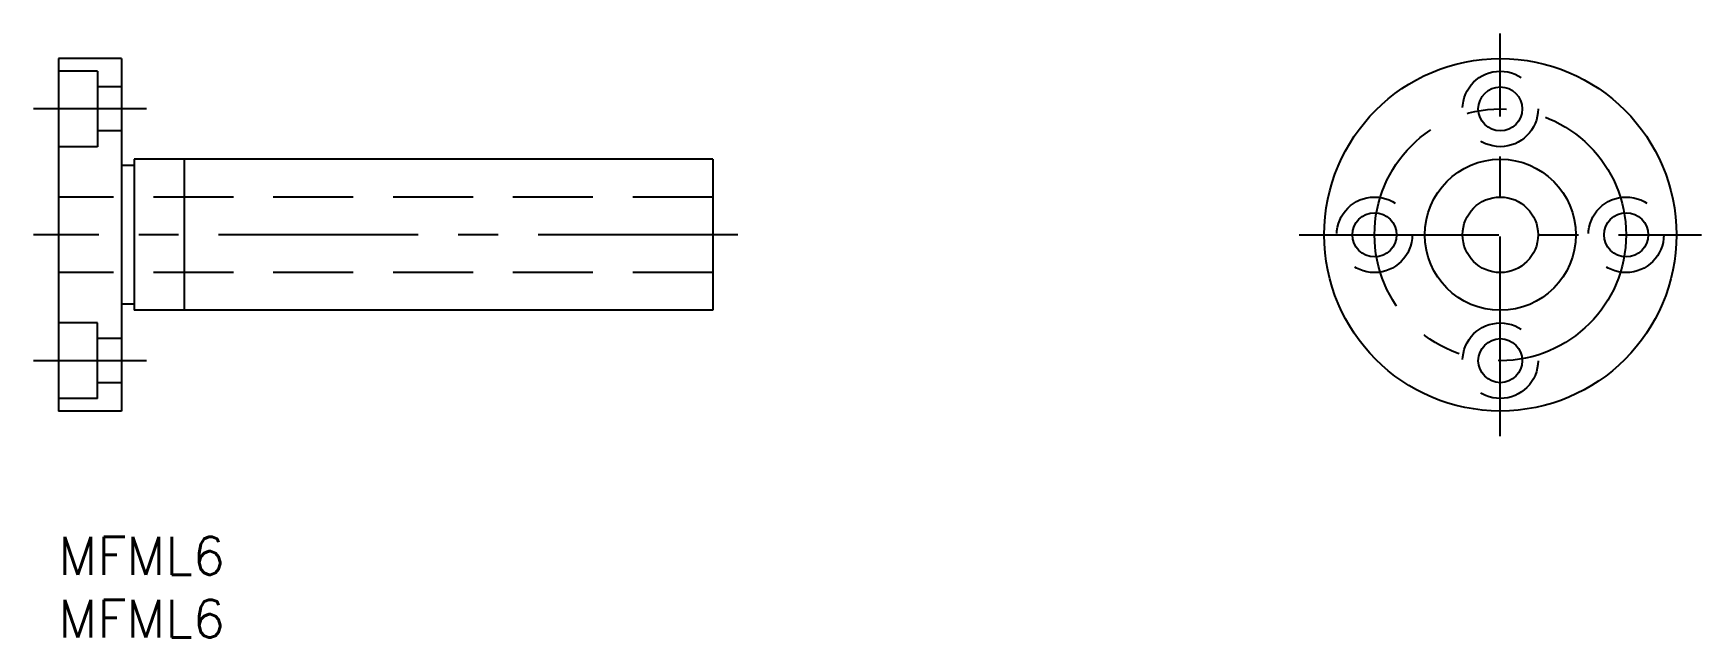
# Model space of a CAD drawing. Extents: x -2 to 131, y -8 to 40.
import ezdxf

# ---------------------------------------------------------------- set-up
doc = ezdxf.new("R2010")
doc.units = 0
doc.header["$LTSCALE"] = 0.5
doc.linetypes.add('CENTER', pattern=[50.8, 31.75, -6.35, 6.35, -6.35])
doc.linetypes.add('DASHED', pattern=[19.05, 12.7, -6.35])
for name, color, linetype in [('MSM_CENTER', 1, 'CENTER'), ('MSM_CONTINUOUS', 7, 'CONTINUOUS'), ('MSM_DASHED', 4, 'DASHED'), ('MSM_PART_NUMBER', 7, 'CONTINUOUS')]:
    doc.layers.add(name, color=color, linetype=linetype)
doc.styles.get("Standard").update_dxf_attribs({"font": 'txt.shx', "height": 3, "bigfont": 'bigfont.shx'})

# ---------------------------------------------------------------- blocks, each defined once
blk = doc.blocks.new('*U18')
at = {"layer": 'MSM_PART_NUMBER'}
blk.add_text('MFML6', height=3, dxfattribs=at).set_placement((0, -3))
blk = doc.blocks.new('*U19')
at = {"layer": 'MSM_PART_NUMBER'}
blk.add_text('MFML6', height=3, dxfattribs=at).set_placement((0, -8))

msp = doc.modelspace()

# ---------------------------------------------------------------- linework, layer by layer
at = {"layer": 'MSM_CENTER'}
for p, q in [((114.61, 8), (114.61, 40)), ((7, 34), (-2, 34)), ((54, 24), (-2, 24)), ((98.61, 24), (130.61, 24)), ((7, 14), (-2, 14))]:
    msp.add_line(p, q, dxfattribs=at)
msp.add_circle((114.61, 24), 10, dxfattribs=at)
at = {"layer": 'MSM_CONTINUOUS'}
for p, q in [((0, 38), (0, 10)), ((5, 38), (0, 38)), ((5, 38), (5, 10)), ((6, 29.5), (5, 29.5)), ((52, 30), (6, 30)), ((6, 30), (6, 18)), ((10, 30), (10, 18)), ((52, 30), (52, 18)), ((6, 18.5), (5, 18.5)), ((52, 18), (6, 18)), ((5, 10), (0, 10))]:
    msp.add_line(p, q, dxfattribs=at)
for centre, radius in [((114.61, 24), 14), ((114.61, 34), 1.75), ((114.61, 24), 6), ((114.61, 24), 3), ((104.61, 24), 1.75), ((124.61, 24), 1.75), ((114.61, 14), 1.75)]:
    msp.add_circle(centre, radius, dxfattribs=at)
at = {"layer": 'MSM_DASHED'}
for p, q in [((3.1, 37), (0, 37)), ((3.1, 37), (3.1, 31)), ((5, 35.75), (3.1, 35.75)), ((5, 32.25), (3.1, 32.25)), ((3.1, 31), (0, 31)), ((52, 27), (0, 27)), ((52, 21), (0, 21)), ((3.1, 17), (0, 17)), ((3.1, 11), (3.1, 17)), ((5, 15.75), (3.1, 15.75)), ((5, 12.25), (3.1, 12.25)), ((3.1, 11), (0, 11))]:
    msp.add_line(p, q, dxfattribs=at)
for centre in [(114.61, 34), (104.61, 24), (124.61, 24), (114.61, 14)]:
    msp.add_circle(centre, 3, dxfattribs=at)

# ---------------------------------------------------------------- block references
at = {"layer": 'MSM_CONTINUOUS'}
for name in ['*U18', '*U19']:
    msp.add_blockref(name, (0, 0), dxfattribs=at)

doc.saveas('drawing.dxf')
